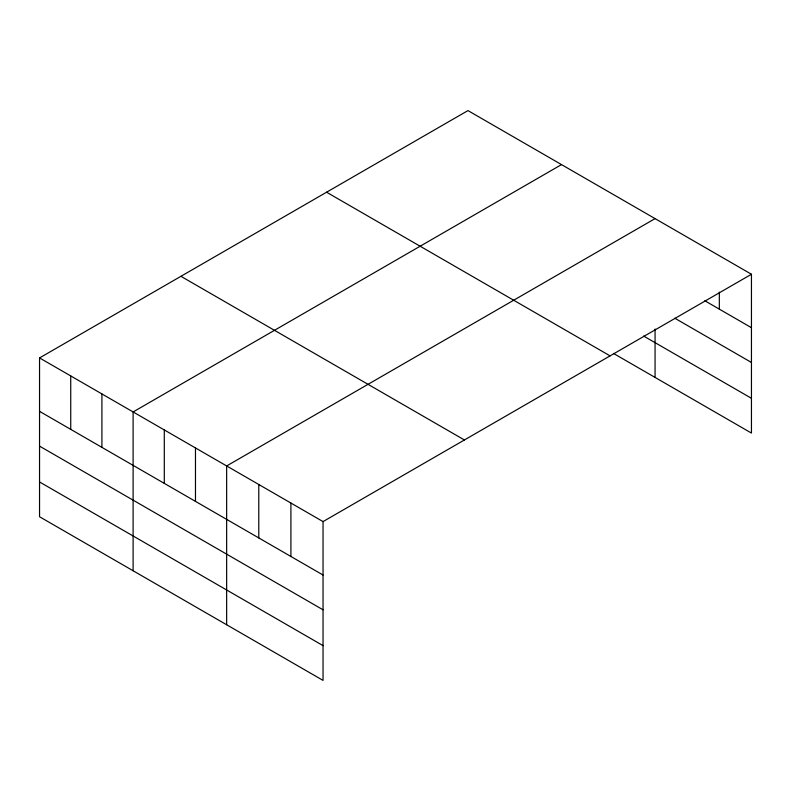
<?xml version="1.0" encoding="UTF-8"?>
<svg xmlns="http://www.w3.org/2000/svg" width="791" height="791" viewBox="0 0 791 791"><rect width="100%" height="100%" fill="white"/><g stroke="black" fill="none" stroke-linecap="round" stroke-linejoin="round"><path stroke-width="1.19" d="M751.45 274.259L467.956 110.592L39.55 357.928L39.55 516.741L323.044 680.408L323.044 521.595L751.45 274.259L751.45 433.072L613.48 353.419M561.511 164.597L133.106 411.943L133.106 570.756M655.067 218.613L226.651 465.948L226.651 624.761M704.811 300.758L751.45 327.692M674.753 318.19L751.45 362.466M643.627 336.046L751.45 398.298M326.584 192.213L610.079 355.881M180.921 276.306L464.416 439.974M39.55 357.928L323.044 521.595M39.55 411.35L323.044 575.027M39.55 446.134L323.044 609.802M39.55 481.966L323.044 645.634M719.326 292.136L719.326 309.133M655.067 329.056L655.067 377.426M290.91 503.046L290.91 556.478M258.786 484.497L258.786 537.929M195.476 447.943L195.476 501.375M164.291 429.938L164.291 483.37M101.92 393.938L101.92 447.36M70.735 375.933L70.735 429.355"/></g></svg>
